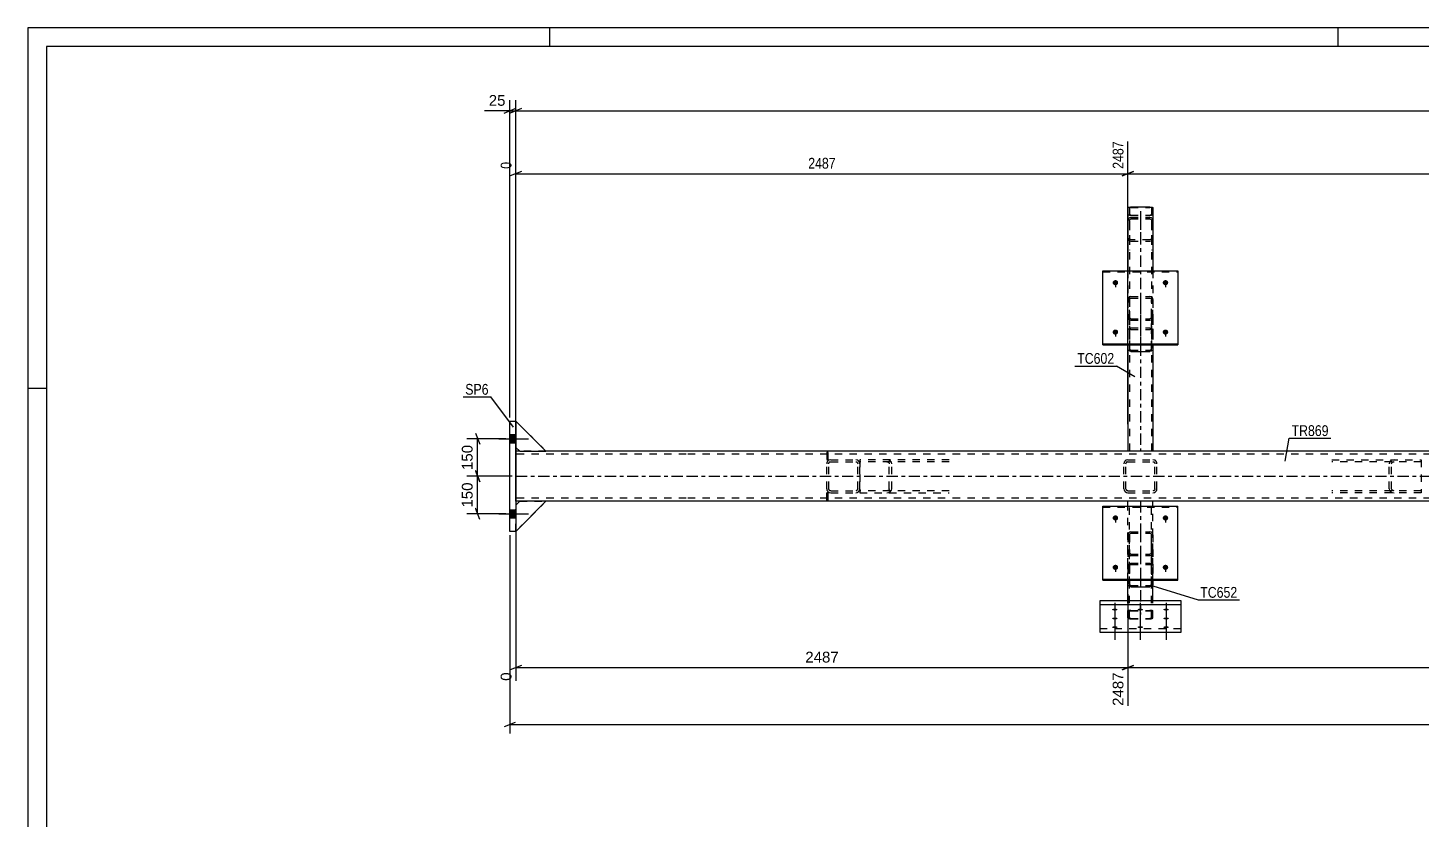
# Model space of a CAD drawing. Header units: millimetres. Extents: x -106 to 1083, y -547 to 294.
# Drawn here: x -106 to 265.1, y 83.7 to 294.4 of the extents above; entities that cross this region are included whole.
import ezdxf

# ---------------------------------------------------------------- set-up
doc = ezdxf.new("R2010")
doc.units = ezdxf.units.MM
doc.linetypes.add('DXK_LINE_DOT2', pattern=[3.9198, 1.9599, -1.9599])
doc.linetypes.add('DXK_LINE_DOT3', pattern=[5.9187, 2.979, -0.9799, 0.9799, -0.9799])
doc.styles.add('Arial', font='ARIAL.TTF', dxfattribs={"height": 0.2})
doc.styles.add('Arial Narrow', font='ARIALN.TTF', dxfattribs={"height": 0.2})

# ---------------------------------------------------------------- blocks, each defined once
blk = doc.blocks.new('Unknown-761556658-1163')
at = {"color": 5, "linetype": 'Continuous'}
for p, q in [((1083, 294.38), (-106, 294.38)), ((-106, 294.38), (-106, -546.62)), ((33, 289.38), (33, 294.38)), ((243, 289.38), (243, 294.38)), ((1078, 289.38), (-101, 289.38)), ((-101, 289.38), (-101, -541.62)), ((-101, 198.38), (-106, 198.38))]:
    blk.add_line(p, q, dxfattribs=at)
blk = doc.blocks.new('Bolt-761556658-4871 - 4869')
at = {"linetype": 'Continuous'}
for points in [[(197, 163.19), (196.85, 163.21), (196.71, 163.25), (196.57, 163.33), (196.46, 163.42), (196.37, 163.54), (196.31, 163.67), (196.27, 163.81), (196.27, 163.96), (196.31, 164.1), (196.37, 164.23), (196.46, 164.34), (196.57, 164.44), (196.71, 164.51), (196.85, 164.56), (197, 164.57), (197.16, 164.56), (197.3, 164.51), (197.44, 164.44), (197.55, 164.34), (197.64, 164.23), (197.7, 164.1), (197.73, 163.96), (197.73, 163.81), (197.7, 163.67), (197.64, 163.54), (197.55, 163.42), (197.44, 163.33), (197.3, 163.25), (197.16, 163.21)], [(197, 150.04), (196.85, 150.05), (196.71, 150.1), (196.57, 150.17), (196.46, 150.27), (196.37, 150.38), (196.31, 150.51), (196.27, 150.66), (196.27, 150.8), (196.31, 150.94), (196.37, 151.07), (196.46, 151.19), (196.57, 151.29), (196.71, 151.36), (196.85, 151.4), (197, 151.42), (197.16, 151.4), (197.3, 151.36), (197.44, 151.29), (197.55, 151.19), (197.64, 151.07), (197.7, 150.94), (197.73, 150.8), (197.73, 150.66), (197.7, 150.51), (197.64, 150.38), (197.55, 150.27), (197.44, 150.17), (197.3, 150.1), (197.16, 150.05)]]:
    blk.add_hatch(color=1, dxfattribs=at).paths.add_polyline_path(points)
at = {"color": 1, "linetype": 'Continuous'}
for p, q in [((197, 164.45), (197, 162.68)), ((197, 151.3), (197, 149.52))]:
    blk.add_line(p, q, dxfattribs=at)
blk = doc.blocks.new('Part-761556658-4938 - 4869')
at = {"color": 2, "linetype": 'Continuous'}
for p, q in [((25, 181.66), (24, 181.66)), ((24, 169.92), (24, 180.06)), ((69.33, 181.66), (32, 181.66)), ((1051.51, 181.66), (69.43, 181.66)), ((25, 168.32), (24, 168.32)), ((69.33, 168.32), (32, 168.32)), ((187, 168.32), (69.43, 168.32)), ((424.51, 168.32), (193.67, 168.32))]:
    blk.add_line(p, q, dxfattribs=at)
at = {"color": 7, "linetype": 'DXK_LINE_DOT2'}
for p, q in [((24, 181.66), (24, 180.06)), ((24, 181.66), (24, 181.19)), ((69.33, 180.86), (24, 180.86)), ((32, 181.66), (25, 181.66)), ((1059.51, 180.86), (69.43, 180.86)), ((24, 168.32), (24, 169.92)), ((69.33, 169.12), (24, 169.12)), ((32, 168.32), (25, 168.32)), ((1059.51, 169.12), (69.43, 169.12)), ((193.67, 168.32), (187, 168.32))]:
    blk.add_line(p, q, dxfattribs=at)
at = {"color": 7, "linetype": 'DXK_LINE_DOT3'}
for p, q in [((24, 174.99), (69.33, 174.99)), ((69.43, 174.99), (1059.51, 174.99))]:
    blk.add_line(p, q, dxfattribs=at)
blk = doc.blocks.new('Bolt-761556658-4875 - 4869')
at = {"linetype": 'Continuous'}
for points in [[(197, 225.84), (196.85, 225.86), (196.71, 225.9), (196.57, 225.97), (196.46, 226.07), (196.37, 226.19), (196.31, 226.32), (196.27, 226.46), (196.27, 226.6), (196.31, 226.74), (196.37, 226.87), (196.46, 226.99), (196.57, 227.09), (196.71, 227.16), (196.85, 227.2), (197, 227.22), (197.16, 227.2), (197.3, 227.16), (197.44, 227.09), (197.55, 226.99), (197.64, 226.87), (197.7, 226.74), (197.73, 226.6), (197.73, 226.46), (197.7, 226.32), (197.64, 226.19), (197.55, 226.07), (197.44, 225.97), (197.3, 225.9), (197.16, 225.86)], [(197, 212.69), (196.85, 212.7), (196.71, 212.74), (196.57, 212.82), (196.46, 212.91), (196.37, 213.03), (196.31, 213.16), (196.27, 213.3), (196.27, 213.45), (196.31, 213.59), (196.37, 213.72), (196.46, 213.84), (196.57, 213.93), (196.71, 214), (196.85, 214.05), (197, 214.06), (197.16, 214.05), (197.3, 214), (197.44, 213.93), (197.55, 213.84), (197.64, 213.72), (197.7, 213.59), (197.73, 213.45), (197.73, 213.3), (197.7, 213.16), (197.64, 213.03), (197.55, 212.91), (197.44, 212.82), (197.3, 212.74), (197.16, 212.7)]]:
    blk.add_hatch(color=1, dxfattribs=at).paths.add_polyline_path(points)
at = {"color": 1, "linetype": 'Continuous'}
for p, q in [((197, 227.1), (197, 225.32)), ((197, 213.94), (197, 212.17))]:
    blk.add_line(p, q, dxfattribs=at)
blk = doc.blocks.new('Part-761556658-5011 - 4869')
at = {"color": 2, "linetype": 'Continuous'}
for p, q in [((180.34, 209.97), (180.34, 229.66)), ((180.34, 229.66), (200.34, 229.66)), ((200.34, 229.66), (200.34, 209.97)), ((180.34, 210.24), (200.34, 210.24)), ((180.34, 209.97), (200.34, 209.97))]:
    blk.add_line(p, q, dxfattribs=at)
at = {"color": 7, "linetype": 'DXK_LINE_DOT2'}
blk.add_line((180.34, 229.39), (200.34, 229.39), dxfattribs=at)
blk = doc.blocks.new('Bolt-761556658-4883 - 4869')
at = {"linetype": 'Continuous'}
for points in [[(183.67, 225.84), (183.52, 225.86), (183.37, 225.9), (183.24, 225.97), (183.13, 226.07), (183.04, 226.19), (182.97, 226.32), (182.94, 226.46), (182.94, 226.6), (182.97, 226.74), (183.04, 226.87), (183.13, 226.99), (183.24, 227.09), (183.37, 227.16), (183.52, 227.2), (183.67, 227.22), (183.82, 227.2), (183.97, 227.16), (184.1, 227.09), (184.22, 226.99), (184.31, 226.87), (184.37, 226.74), (184.4, 226.6), (184.4, 226.46), (184.37, 226.32), (184.31, 226.19), (184.22, 226.07), (184.1, 225.97), (183.97, 225.9), (183.82, 225.86)], [(183.67, 212.69), (183.52, 212.7), (183.37, 212.74), (183.24, 212.82), (183.13, 212.91), (183.04, 213.03), (182.97, 213.16), (182.94, 213.3), (182.94, 213.45), (182.97, 213.59), (183.04, 213.72), (183.13, 213.84), (183.24, 213.93), (183.37, 214), (183.52, 214.05), (183.67, 214.06), (183.82, 214.05), (183.97, 214), (184.1, 213.93), (184.22, 213.84), (184.31, 213.72), (184.37, 213.59), (184.4, 213.45), (184.4, 213.3), (184.37, 213.16), (184.31, 213.03), (184.22, 212.91), (184.1, 212.82), (183.97, 212.74), (183.82, 212.7)]]:
    blk.add_hatch(color=1, dxfattribs=at).paths.add_polyline_path(points)
at = {"color": 1, "linetype": 'Continuous'}
for p, q in [((183.67, 227.1), (183.67, 225.32)), ((183.67, 213.94), (183.67, 212.17))]:
    blk.add_line(p, q, dxfattribs=at)
blk = doc.blocks.new('Part-761556658-5012 - 4869')
at = {"color": 2, "linetype": 'Continuous'}
for p, q in [((201.17, 141.84), (179.5, 141.84)), ((179.5, 141.84), (179.5, 133.43)), ((201.17, 133.43), (201.17, 141.84)), ((179.5, 140.84), (201.17, 140.84)), ((179.5, 133.43), (201.17, 133.43))]:
    blk.add_line(p, q, dxfattribs=at)
at = {"color": 7, "linetype": 'DXK_LINE_DOT2'}
blk.add_line((179.5, 134.43), (201.17, 134.43), dxfattribs=at)
blk = doc.blocks.new('Bolt-761556658-4893 - 4869')
at = {"linetype": 'Continuous'}
for points in [[(24, 183.89), (24, 186.09), (22.33, 186.09), (22.33, 183.89)], [(24, 183.89), (24, 186.09), (22.33, 186.09), (22.33, 183.89)], [(24, 163.89), (24, 166.09), (22.33, 166.09), (22.33, 163.89)], [(24, 163.89), (24, 166.09), (22.33, 166.09), (22.33, 163.89)]]:
    blk.add_hatch(color=1, dxfattribs=at).paths.add_polyline_path(points)
at = {"color": 1, "linetype": 'Continuous'}
for p, q in [((22.33, 186.09), (24, 186.09)), ((22.33, 186.09), (24, 186.09)), ((19.4, 184.99), (27.33, 184.99)), ((19.4, 184.99), (27.33, 184.99)), ((22.33, 183.89), (24, 183.89)), ((22.33, 183.89), (24, 183.89)), ((19.4, 164.99), (27.33, 164.99)), ((19.4, 164.99), (27.33, 164.99)), ((22.33, 166.09), (24, 166.09)), ((22.33, 166.09), (24, 166.09)), ((22.33, 163.89), (24, 163.89)), ((22.33, 163.89), (24, 163.89))]:
    blk.add_line(p, q, dxfattribs=at)
blk = doc.blocks.new('Bolt-761556658-4896 - 4869')
at = {"linetype": 'Continuous'}
for points in [[(183.67, 163.19), (183.52, 163.21), (183.37, 163.25), (183.24, 163.33), (183.13, 163.42), (183.04, 163.54), (182.97, 163.67), (182.94, 163.81), (182.94, 163.96), (182.97, 164.1), (183.04, 164.23), (183.13, 164.34), (183.24, 164.44), (183.37, 164.51), (183.52, 164.56), (183.67, 164.57), (183.82, 164.56), (183.97, 164.51), (184.1, 164.44), (184.22, 164.34), (184.31, 164.23), (184.37, 164.1), (184.4, 163.96), (184.4, 163.81), (184.37, 163.67), (184.31, 163.54), (184.22, 163.42), (184.1, 163.33), (183.97, 163.25), (183.82, 163.21)], [(183.67, 150.04), (183.52, 150.05), (183.37, 150.1), (183.24, 150.17), (183.13, 150.27), (183.04, 150.38), (182.97, 150.51), (182.94, 150.66), (182.94, 150.8), (182.97, 150.94), (183.04, 151.07), (183.13, 151.19), (183.24, 151.29), (183.37, 151.36), (183.52, 151.4), (183.67, 151.42), (183.82, 151.4), (183.97, 151.36), (184.1, 151.29), (184.22, 151.19), (184.31, 151.07), (184.37, 150.94), (184.4, 150.8), (184.4, 150.66), (184.37, 150.51), (184.31, 150.38), (184.22, 150.27), (184.1, 150.17), (183.97, 150.1), (183.82, 150.05)]]:
    blk.add_hatch(color=1, dxfattribs=at).paths.add_polyline_path(points)
at = {"color": 1, "linetype": 'Continuous'}
for p, q in [((183.67, 164.45), (183.67, 162.68)), ((183.67, 151.3), (183.67, 149.52))]:
    blk.add_line(p, q, dxfattribs=at)
blk = doc.blocks.new('Bolt-761556658-4897 - 4869')
at = {"linetype": 'Continuous'}
for points in [[(183.5, 139.73), (183.66, 139.72), (183.8, 139.7), (183.94, 139.68), (184.05, 139.64), (184.14, 139.6), (184.2, 139.55), (184.23, 139.5), (184.23, 139.45), (184.2, 139.4), (184.14, 139.35), (184.05, 139.31), (183.94, 139.27), (183.8, 139.25), (183.66, 139.23), (183.5, 139.22), (183.35, 139.23), (183.21, 139.25), (183.07, 139.27), (182.96, 139.31), (182.87, 139.35), (182.81, 139.4), (182.78, 139.45), (182.78, 139.5), (182.81, 139.55), (182.87, 139.6), (182.96, 139.64), (183.07, 139.68), (183.21, 139.7), (183.35, 139.72)], [(183.5, 137.38), (183.66, 137.37), (183.8, 137.36), (183.94, 137.33), (184.05, 137.29), (184.14, 137.25), (184.2, 137.2), (184.23, 137.15), (184.23, 137.1), (184.2, 137.05), (184.14, 137), (184.05, 136.96), (183.94, 136.92), (183.8, 136.9), (183.66, 136.88), (183.5, 136.88), (183.35, 136.88), (183.21, 136.9), (183.07, 136.92), (182.96, 136.96), (182.87, 137), (182.81, 137.05), (182.78, 137.1), (182.78, 137.15), (182.81, 137.2), (182.87, 137.25), (182.96, 137.29), (183.07, 137.33), (183.21, 137.36), (183.35, 137.37)], [(190.3, 139.73), (190.46, 139.72), (190.6, 139.7), (190.74, 139.68), (190.85, 139.64), (190.94, 139.6), (191, 139.55), (191.03, 139.5), (191.03, 139.45), (191, 139.4), (190.94, 139.35), (190.85, 139.31), (190.74, 139.27), (190.6, 139.25), (190.46, 139.23), (190.3, 139.22), (190.15, 139.23), (190.01, 139.25), (189.87, 139.27), (189.76, 139.31), (189.67, 139.35), (189.61, 139.4), (189.58, 139.45), (189.58, 139.5), (189.61, 139.55), (189.67, 139.6), (189.76, 139.64), (189.87, 139.68), (190.01, 139.7), (190.15, 139.72)], [(197.17, 139.73), (197.32, 139.72), (197.47, 139.7), (197.6, 139.68), (197.72, 139.64), (197.81, 139.6), (197.87, 139.55), (197.9, 139.5), (197.9, 139.45), (197.87, 139.4), (197.81, 139.35), (197.72, 139.31), (197.6, 139.27), (197.47, 139.25), (197.32, 139.23), (197.17, 139.22), (197.02, 139.23), (196.87, 139.25), (196.74, 139.27), (196.63, 139.31), (196.54, 139.35), (196.47, 139.4), (196.44, 139.45), (196.44, 139.5), (196.47, 139.55), (196.54, 139.6), (196.63, 139.64), (196.74, 139.68), (196.87, 139.7), (197.02, 139.72)], [(197.17, 137.38), (197.32, 137.37), (197.47, 137.36), (197.6, 137.33), (197.72, 137.29), (197.81, 137.25), (197.87, 137.2), (197.9, 137.15), (197.9, 137.1), (197.87, 137.05), (197.81, 137), (197.72, 136.96), (197.6, 136.92), (197.47, 136.9), (197.32, 136.88), (197.17, 136.88), (197.02, 136.88), (196.87, 136.9), (196.74, 136.92), (196.63, 136.96), (196.54, 137), (196.47, 137.05), (196.44, 137.1), (196.44, 137.15), (196.47, 137.2), (196.54, 137.25), (196.63, 137.29), (196.74, 137.33), (196.87, 137.36), (197.02, 137.37)], [(183.5, 135.05), (183.66, 135.05), (183.8, 135.03), (183.94, 135), (184.05, 134.97), (184.14, 134.93), (184.2, 134.88), (184.23, 134.83), (184.23, 134.77), (184.2, 134.72), (184.14, 134.67), (184.05, 134.63), (183.94, 134.6), (183.8, 134.57), (183.66, 134.55), (183.5, 134.55), (183.35, 134.55), (183.21, 134.57), (183.07, 134.6), (182.96, 134.63), (182.87, 134.67), (182.81, 134.72), (182.78, 134.77), (182.78, 134.83), (182.81, 134.88), (182.87, 134.93), (182.96, 134.97), (183.07, 135), (183.21, 135.03), (183.35, 135.05)], [(190.3, 135.05), (190.46, 135.05), (190.6, 135.03), (190.74, 135), (190.85, 134.97), (190.94, 134.93), (191, 134.88), (191.03, 134.83), (191.03, 134.77), (191, 134.72), (190.94, 134.67), (190.85, 134.63), (190.74, 134.6), (190.6, 134.57), (190.46, 134.55), (190.3, 134.55), (190.15, 134.55), (190.01, 134.57), (189.87, 134.6), (189.76, 134.63), (189.67, 134.67), (189.61, 134.72), (189.58, 134.77), (189.58, 134.83), (189.61, 134.88), (189.67, 134.93), (189.76, 134.97), (189.87, 135), (190.01, 135.03), (190.15, 135.05)], [(197.17, 135.05), (197.32, 135.05), (197.47, 135.03), (197.6, 135), (197.72, 134.97), (197.81, 134.93), (197.87, 134.88), (197.9, 134.83), (197.9, 134.77), (197.87, 134.72), (197.81, 134.67), (197.72, 134.63), (197.6, 134.6), (197.47, 134.57), (197.32, 134.55), (197.17, 134.55), (197.02, 134.55), (196.87, 134.57), (196.74, 134.6), (196.63, 134.63), (196.54, 134.67), (196.47, 134.72), (196.44, 134.77), (196.44, 134.83), (196.47, 134.88), (196.54, 134.93), (196.63, 134.97), (196.74, 135), (196.87, 135.03), (197.02, 135.05)]]:
    blk.add_hatch(color=1, dxfattribs=at).paths.add_polyline_path(points)
at = {"color": 1, "linetype": 'Continuous'}
for p, q in [((183.5, 141.29), (183.5, 136.09)), ((190.3, 141.29), (190.3, 136.09)), ((197.17, 141.29), (197.17, 136.09)), ((183.5, 138.94), (183.5, 133.74)), ((197.17, 138.94), (197.17, 133.74)), ((183.5, 136.62), (183.5, 131.42)), ((190.3, 136.62), (190.3, 131.42)), ((197.17, 136.62), (197.17, 131.42))]:
    blk.add_line(p, q, dxfattribs=at)
blk = doc.blocks.new('Part-761556658-4898 - 4869')
at = {"color": 2, "linetype": 'Continuous'}
for p, q in [((180.34, 167.02), (200.34, 167.02)), ((180.34, 147.32), (180.34, 167.02)), ((200.34, 147.6), (200.34, 167.02)), ((180.34, 147.6), (200.34, 147.6)), ((180.34, 147.32), (200.34, 147.32)), ((200.34, 147.32), (200.34, 147.6))]:
    blk.add_line(p, q, dxfattribs=at)
at = {"color": 7, "linetype": 'DXK_LINE_DOT2'}
blk.add_line((180.34, 166.74), (200.34, 166.74), dxfattribs=at)
blk = doc.blocks.new('Part-761556658-5027 - 4869')
at = {"color": 2, "linetype": 'Continuous'}
for p, q in [((193.67, 168.32), (187, 168.32)), ((187, 167.02), (187, 168.32)), ((193.67, 167.02), (193.67, 168.32)), ((187, 141.84), (187, 146.31)), ((193.67, 141.84), (193.67, 147.32))]:
    blk.add_line(p, q, dxfattribs=at)
at = {"color": 7, "linetype": 'DXK_LINE_DOT2'}
for p, q in [((187, 146.31), (187, 167.02)), ((187.4, 137.27), (187.4, 168.32)), ((193.27, 137.27), (193.27, 168.32)), ((193.67, 147.32), (193.67, 167.02)), ((187, 137.27), (187, 141.84)), ((193.67, 137.27), (193.67, 141.84)), ((187.07, 139.11), (187, 139.01)), ((187.24, 139.2), (187.07, 139.11)), ((187.5, 139.26), (187.24, 139.2)), ((187.4, 139.01), (187.43, 139.06)), ((187.43, 139.06), (187.52, 139.1)), ((187.8, 139.28), (187.5, 139.26)), ((187.52, 139.1), (187.65, 139.13)), ((187.65, 139.13), (187.8, 139.14)), ((187.8, 139.28), (192.87, 139.28)), ((187.8, 139.14), (192.87, 139.14)), ((193.18, 139.26), (192.87, 139.28)), ((192.87, 139.14), (193.02, 139.13)), ((193.02, 139.13), (193.15, 139.1)), ((193.15, 139.1), (193.24, 139.06)), ((193.44, 139.2), (193.18, 139.26)), ((193.24, 139.06), (193.27, 139.01)), ((193.61, 139.11), (193.44, 139.2)), ((193.67, 139.01), (193.61, 139.11)), ((187, 137.27), (187.07, 137.17)), ((187.07, 137.17), (187.24, 137.08)), ((187.24, 137.08), (187.5, 137.02)), ((187.43, 137.22), (187.4, 137.27)), ((187.52, 137.18), (187.43, 137.22)), ((187.5, 137.02), (187.8, 137)), ((187.65, 137.15), (187.52, 137.18)), ((187.8, 137.14), (187.65, 137.15)), ((187.8, 137.14), (192.87, 137.14)), ((187.8, 137), (192.87, 137)), ((193.02, 137.15), (192.87, 137.14)), ((192.87, 137), (193.18, 137.02)), ((193.15, 137.18), (193.02, 137.15)), ((193.24, 137.22), (193.15, 137.18)), ((193.18, 137.02), (193.44, 137.08)), ((193.27, 137.27), (193.24, 137.22)), ((193.44, 137.08), (193.61, 137.17)), ((193.61, 137.17), (193.67, 137.27))]:
    blk.add_line(p, q, dxfattribs=at)
at = {"color": 7, "linetype": 'DXK_LINE_DOT3'}
blk.add_line((190.34, 168.32), (190.34, 138.14), dxfattribs=at)
blk = doc.blocks.new('Part-761556658-4899 - 4869')
at = {"color": 7, "linetype": 'DXK_LINE_DOT2'}
for p, q in [((107.17, 170.59), (106.77, 170.59)), ((106.77, 168.59), (106.77, 170.59)), ((106.77, 170.59), (106.77, 168.59)), ((106.77, 168.59), (107.17, 168.59)), ((107.17, 168.59), (107.17, 170.59)), ((107.17, 168.59), (107.17, 170.59))]:
    blk.add_line(p, q, dxfattribs=at)
blk = doc.blocks.new('Part-761556658-4902 - 4869')
at = {"color": 7, "linetype": 'DXK_LINE_DOT2'}
for p, q in [((107.17, 181.39), (106.77, 181.39)), ((106.77, 181.39), (106.77, 179.39)), ((106.77, 181.39), (106.77, 179.39)), ((106.77, 179.39), (107.17, 179.39)), ((107.17, 179.39), (107.17, 181.39)), ((107.17, 179.39), (107.17, 181.39))]:
    blk.add_line(p, q, dxfattribs=at)
blk = doc.blocks.new('Part-761556658-4917 - 4869')
at = {"color": 7, "linetype": 'DXK_LINE_DOT2'}
for p, q in [((32, 181.66), (24, 189.66)), ((24, 189.66), (24, 182.66)), ((24, 182.66), (25, 181.66)), ((25, 181.66), (32, 181.66))]:
    blk.add_line(p, q, dxfattribs=at)
blk = doc.blocks.new('Part-761556658-4920 - 4869')
at = {"color": 2, "linetype": 'Continuous'}
for p, q in [((32, 181.66), (24, 189.66)), ((24, 182.66), (25, 181.66)), ((25, 181.66), (32, 181.66))]:
    blk.add_line(p, q, dxfattribs=at)
at = {"color": 7, "linetype": 'DXK_LINE_DOT2'}
blk.add_line((24, 189.66), (24, 182.66), dxfattribs=at)
blk = doc.blocks.new('Part-761556658-4923 - 4869')
at = {"color": 7, "linetype": 'DXK_LINE_DOT2'}
for p, q in [((32, 181.66), (24, 189.66)), ((24, 189.66), (24, 182.66)), ((24, 182.66), (25, 181.66)), ((25, 181.66), (32, 181.66))]:
    blk.add_line(p, q, dxfattribs=at)
blk = doc.blocks.new('Part-761556658-4926 - 4869')
at = {"color": 7, "linetype": 'DXK_LINE_DOT2'}
for p, q in [((24, 167.32), (25, 168.32)), ((32, 168.32), (24, 160.32)), ((24, 160.32), (24, 167.32)), ((25, 168.32), (32, 168.32))]:
    blk.add_line(p, q, dxfattribs=at)
blk = doc.blocks.new('Part-761556658-4929 - 4869')
at = {"color": 2, "linetype": 'Continuous'}
for p, q in [((24, 167.32), (25, 168.32)), ((32, 168.32), (24, 160.32)), ((32, 168.32), (25, 168.32))]:
    blk.add_line(p, q, dxfattribs=at)
at = {"color": 7, "linetype": 'DXK_LINE_DOT2'}
blk.add_line((24, 160.32), (24, 167.32), dxfattribs=at)
blk = doc.blocks.new('Part-761556658-4932 - 4869')
at = {"color": 7, "linetype": 'DXK_LINE_DOT2'}
for p, q in [((24, 167.32), (25, 168.32)), ((32, 168.32), (24, 160.32)), ((24, 160.32), (24, 167.32)), ((25, 168.32), (32, 168.32))]:
    blk.add_line(p, q, dxfattribs=at)
blk = doc.blocks.new('Part-761556658-5017 - 4869')
at = {"color": 2, "linetype": 'Continuous'}
for p, q in [((187, 246.42), (187.07, 246.53)), ((187, 246.42), (187, 229.66)), ((187.07, 246.53), (187.24, 246.61)), ((187.24, 246.61), (187.5, 246.67)), ((187.5, 246.67), (187.8, 246.69)), ((187.8, 246.69), (192.87, 246.69)), ((192.87, 246.69), (193.18, 246.67)), ((193.18, 246.67), (193.44, 246.61)), ((193.44, 246.61), (193.61, 246.53)), ((193.61, 246.53), (193.67, 246.42)), ((193.67, 246.42), (193.67, 229.66)), ((187, 208.97), (187, 181.66)), ((193.67, 209.97), (193.67, 181.66))]:
    blk.add_line(p, q, dxfattribs=at)
at = {"color": 7, "linetype": 'DXK_LINE_DOT2'}
for p, q in [((187.43, 246.47), (187.4, 246.42)), ((187.4, 246.42), (187.4, 181.66)), ((187.52, 246.52), (187.43, 246.47)), ((187.65, 246.55), (187.52, 246.52)), ((187.8, 246.56), (187.65, 246.55)), ((187.8, 246.56), (192.87, 246.56)), ((193.02, 246.55), (192.87, 246.56)), ((193.15, 246.52), (193.02, 246.55)), ((193.24, 246.47), (193.15, 246.52)), ((193.27, 246.42), (193.24, 246.47)), ((193.27, 246.42), (193.27, 181.66)), ((187.07, 244.59), (187, 244.69)), ((187.24, 244.5), (187.07, 244.59)), ((187.5, 244.44), (187.24, 244.5)), ((187.4, 244.69), (187.43, 244.64)), ((187.43, 244.64), (187.52, 244.59)), ((187.8, 244.42), (187.5, 244.44)), ((187.52, 244.59), (187.65, 244.56)), ((187.65, 244.56), (187.8, 244.55)), ((187.8, 244.55), (192.87, 244.55)), ((187.8, 244.42), (192.87, 244.42)), ((192.87, 244.55), (193.02, 244.56)), ((193.18, 244.44), (192.87, 244.42)), ((193.02, 244.56), (193.15, 244.59)), ((193.15, 244.59), (193.24, 244.64)), ((193.44, 244.5), (193.18, 244.44)), ((193.24, 244.64), (193.27, 244.69)), ((193.61, 244.59), (193.44, 244.5)), ((193.67, 244.69), (193.61, 244.59)), ((187, 229.66), (187, 208.97)), ((193.67, 229.66), (193.67, 209.97)), ((193.67, 181.66), (187, 181.66))]:
    blk.add_line(p, q, dxfattribs=at)
at = {"color": 7, "linetype": 'DXK_LINE_DOT3'}
blk.add_line((190.34, 245.56), (190.34, 181.66), dxfattribs=at)
blk = doc.blocks.new('Part-761556658-4969 - 4869')
at = {"color": 7, "linetype": 'DXK_LINE_DOT2'}
for p, q in [((187.07, 243.4), (187, 243.11)), ((187, 243.11), (187, 235.17)), ((187.24, 243.65), (187.07, 243.4)), ((187.5, 243.81), (187.24, 243.65)), ((187.4, 243.11), (187.43, 243.26)), ((187.4, 243.11), (187.4, 235.17)), ((187.43, 243.26), (187.52, 243.38)), ((187.8, 243.87), (187.5, 243.81)), ((187.52, 243.38), (187.65, 243.46)), ((187.65, 243.46), (187.8, 243.49)), ((187.8, 243.87), (192.87, 243.87)), ((187.8, 243.49), (192.87, 243.49)), ((193.18, 243.81), (192.87, 243.87)), ((192.87, 243.49), (193.02, 243.46)), ((193.02, 243.46), (193.15, 243.38)), ((193.15, 243.38), (193.24, 243.26)), ((193.44, 243.65), (193.18, 243.81)), ((193.24, 243.26), (193.27, 243.11)), ((193.27, 243.11), (193.27, 235.17)), ((193.61, 243.4), (193.44, 243.65)), ((193.67, 243.11), (193.61, 243.4)), ((193.67, 243.11), (193.67, 235.17)), ((187, 238.35), (187.07, 238.06)), ((187.07, 238.06), (187.24, 237.82)), ((187.24, 237.82), (187.5, 237.66)), ((187.43, 238.21), (187.4, 238.35)), ((187.52, 238.08), (187.43, 238.21)), ((187.5, 237.66), (187.8, 237.6)), ((187.65, 238), (187.52, 238.08)), ((187.8, 237.97), (187.65, 238)), ((192.87, 237.97), (187.8, 237.97)), ((187.8, 237.6), (192.87, 237.6)), ((193.02, 238), (192.87, 237.97)), ((192.87, 237.6), (193.18, 237.66)), ((193.15, 238.08), (193.02, 238)), ((193.24, 238.21), (193.15, 238.08)), ((193.18, 237.66), (193.44, 237.82)), ((193.27, 238.35), (193.24, 238.21)), ((193.44, 237.82), (193.61, 238.06)), ((193.61, 238.06), (193.67, 238.35))]:
    blk.add_line(p, q, dxfattribs=at)
at = {"color": 7, "linetype": 'DXK_LINE_DOT3'}
blk.add_line((190.34, 243.91), (190.34, 237.84), dxfattribs=at)
blk = doc.blocks.new('Part-761556658-4982 - 4869')
at = {"color": 2, "linetype": 'Continuous'}
for p, q in [((22.33, 189.66), (24, 189.66)), ((22.33, 160.32), (22.33, 189.66)), ((24, 189.66), (24, 160.32)), ((24, 160.32), (22.33, 160.32))]:
    blk.add_line(p, q, dxfattribs=at)
blk = doc.blocks.new('Part-761556658-5022 - 4869')
at = {"color": 7, "linetype": 'DXK_LINE_DOT2'}
for p, q in [((241.27, 179.39), (265.1, 179.39)), ((265.1, 178.86), (241.27, 178.86)), ((256.67, 178.73), (256.57, 178.32)), ((256.57, 171.66), (256.57, 178.32)), ((257.23, 178.32), (257.28, 178.53)), ((257.23, 171.66), (257.23, 178.32)), ((257.9, 179.39), (257.39, 179.31)), ((257.64, 178.82), (257.9, 178.86)), ((265.1, 179.39), (265.1, 170.59)), ((265.1, 171.12), (241.27, 171.12)), ((256.57, 171.66), (256.67, 171.25)), ((257.28, 171.45), (257.23, 171.66)), ((257.9, 171.12), (257.64, 171.16)), ((265.1, 170.59), (241.27, 170.59)), ((257.39, 170.67), (257.9, 170.59))]:
    blk.add_line(p, q, dxfattribs=at)
for centre, radius, start, end in [((257.74, 178.13), 1.23, 106.7178, 150.7489), ((257.82, 178.23), 0.615, 106.7178, 150.7489), ((257.74, 171.85), 1.23, 209.2511, 253.2822), ((257.82, 171.75), 0.615, 209.2511, 253.2822)]:
    blk.add_arc(centre, radius, start, end, dxfattribs=at)
blk = doc.blocks.new('Part-761556658-5044 - 4869')
at = {"color": 7, "linetype": 'DXK_LINE_DOT2'}
for p, q in [((186.02, 178.73), (185.94, 178.32)), ((185.94, 171.66), (185.94, 178.32)), ((186.47, 178.32), (186.51, 178.53)), ((186.47, 171.66), (186.47, 178.32)), ((187, 179.39), (186.6, 179.31)), ((186.8, 178.82), (187, 178.86)), ((187, 179.39), (193.67, 179.39)), ((187, 178.86), (193.67, 178.86)), ((194.08, 179.31), (193.67, 179.39)), ((193.67, 178.86), (193.88, 178.82)), ((194.16, 178.53), (194.2, 178.32)), ((194.2, 171.66), (194.2, 178.32)), ((194.74, 178.32), (194.66, 178.73)), ((194.74, 171.66), (194.74, 178.32)), ((185.94, 171.66), (186.02, 171.25)), ((186.51, 171.45), (186.47, 171.66)), ((187, 171.12), (186.8, 171.16)), ((187, 171.12), (193.67, 171.12)), ((193.88, 171.16), (193.67, 171.12)), ((194.2, 171.66), (194.16, 171.45)), ((194.66, 171.25), (194.74, 171.66)), ((186.6, 170.67), (187, 170.59)), ((187, 170.59), (193.67, 170.59)), ((193.67, 170.59), (194.08, 170.67))]:
    blk.add_line(p, q, dxfattribs=at)
for centre, radius, start, end in [((187, 178.32), 1.07, 112.5, 157.5), ((187, 178.32), 0.533, 112.5, 157.5), ((193.67, 178.32), 0.533, 22.5, 67.5), ((193.67, 178.32), 1.07, 22.5, 67.5), ((187, 171.66), 1.07, 202.5, 247.5), ((187, 171.66), 0.533, 202.5, 247.5), ((193.67, 171.66), 0.533, 292.5, 337.5), ((193.67, 171.66), 1.07, 292.5, 337.5)]:
    blk.add_arc(centre, radius, start, end, dxfattribs=at)
blk = doc.blocks.new('Part-761556658-5054 - 4869')
at = {"color": 7, "linetype": 'DXK_LINE_DOT2'}
for p, q in [((115.57, 179.39), (115.57, 170.59)), ((139.4, 179.39), (115.57, 179.39)), ((139.4, 178.86), (115.57, 178.86)), ((123.28, 179.31), (122.77, 179.39)), ((122.77, 178.86), (123.02, 178.82)), ((123.38, 178.53), (123.43, 178.32)), ((123.43, 171.66), (123.43, 178.32)), ((124.1, 178.32), (124, 178.73)), ((124.1, 171.66), (124.1, 178.32)), ((139.4, 171.12), (115.57, 171.12)), ((123.02, 171.16), (122.77, 171.12)), ((123.43, 171.66), (123.38, 171.45)), ((124, 171.25), (124.1, 171.66)), ((115.57, 170.59), (139.4, 170.59)), ((122.77, 170.59), (123.28, 170.67))]:
    blk.add_line(p, q, dxfattribs=at)
for centre, radius, start, end in [((122.85, 178.23), 0.615, 29.251, 73.2822), ((122.92, 178.13), 1.23, 29.251, 73.2822), ((122.85, 171.75), 0.615, 286.7178, 330.749), ((122.92, 171.85), 1.23, 286.7178, 330.749)]:
    blk.add_arc(centre, radius, start, end, dxfattribs=at)
blk = doc.blocks.new('Part-761556658-5055 - 4869')
at = {"color": 7, "linetype": 'DXK_LINE_DOT2'}
for p, q in [((106.85, 178.73), (106.77, 178.32)), ((106.77, 171.66), (106.77, 178.32)), ((107.3, 178.32), (107.34, 178.53)), ((107.3, 171.66), (107.3, 178.32)), ((107.83, 179.39), (107.43, 179.31)), ((107.63, 178.82), (107.83, 178.86)), ((107.83, 179.39), (114.5, 179.39)), ((107.83, 178.86), (114.5, 178.86)), ((114.91, 179.31), (114.5, 179.39)), ((114.5, 178.86), (114.7, 178.82)), ((114.99, 178.53), (115.03, 178.32)), ((115.03, 171.66), (115.03, 178.32)), ((115.57, 178.32), (115.49, 178.73)), ((115.57, 171.66), (115.57, 178.32)), ((106.77, 171.66), (106.85, 171.25)), ((107.34, 171.45), (107.3, 171.66)), ((107.83, 171.12), (107.63, 171.16)), ((107.83, 171.12), (114.5, 171.12)), ((114.7, 171.16), (114.5, 171.12)), ((115.03, 171.66), (114.99, 171.45)), ((115.49, 171.25), (115.57, 171.66)), ((107.43, 170.67), (107.83, 170.59)), ((107.83, 170.59), (114.5, 170.59)), ((114.5, 170.59), (114.91, 170.67))]:
    blk.add_line(p, q, dxfattribs=at)
for centre, radius, start, end in [((107.83, 178.32), 1.07, 112.5, 157.5), ((107.83, 178.32), 0.533, 112.5, 157.5), ((114.5, 178.32), 0.533, 22.5, 67.5), ((114.5, 178.32), 1.07, 22.5, 67.5), ((107.83, 171.66), 1.07, 202.5, 247.5), ((107.83, 171.66), 0.533, 202.5, 247.5), ((114.5, 171.66), 0.533, 292.5, 337.5), ((114.5, 171.66), 1.07, 292.5, 337.5)]:
    blk.add_arc(centre, radius, start, end, dxfattribs=at)
blk = doc.blocks.new('Part-761556658-5060 - 4869')
at = {"color": 7, "linetype": 'DXK_LINE_DOT2'}
for p, q in [((187.5, 222.76), (187.24, 222.59)), ((187.8, 222.81), (187.5, 222.76)), ((187.8, 222.81), (192.87, 222.81)), ((193.18, 222.76), (192.87, 222.81)), ((193.44, 222.59), (193.18, 222.76)), ((187.06, 222.35), (187, 222.06)), ((187, 217.3), (187, 222.06)), ((187, 222.06), (187, 213.73)), ((187.24, 222.59), (187.06, 222.35)), ((187.4, 222.06), (187.43, 222.2)), ((187.4, 217.3), (187.4, 222.06)), ((187.4, 222.06), (187.4, 213.73)), ((187.43, 222.2), (187.52, 222.33)), ((187.52, 222.33), (187.65, 222.41)), ((187.65, 222.41), (187.8, 222.44)), ((187.8, 222.44), (192.87, 222.44)), ((192.87, 222.44), (193.02, 222.41)), ((193.02, 222.41), (193.15, 222.33)), ((193.15, 222.33), (193.24, 222.2)), ((193.24, 222.2), (193.27, 222.06)), ((193.27, 217.3), (193.27, 222.06)), ((193.27, 213.73), (193.27, 222.06)), ((193.61, 222.35), (193.44, 222.59)), ((193.67, 222.06), (193.61, 222.35)), ((193.67, 217.3), (193.67, 222.06)), ((193.67, 222.06), (193.67, 213.73)), ((187, 217.3), (187, 209.97)), ((187, 217.3), (187.06, 217.01)), ((187.06, 217.01), (187.24, 216.77)), ((187.24, 216.77), (187.5, 216.61)), ((187.4, 217.3), (187.4, 208.97)), ((187.43, 217.16), (187.4, 217.3)), ((187.52, 217.03), (187.43, 217.16)), ((187.5, 216.61), (187.8, 216.55)), ((187.65, 216.95), (187.52, 217.03)), ((187.8, 216.92), (187.65, 216.95)), ((187.8, 216.92), (192.87, 216.92)), ((187.8, 216.55), (192.87, 216.55)), ((193.02, 216.95), (192.87, 216.92)), ((192.87, 216.55), (193.18, 216.61)), ((193.15, 217.03), (193.02, 216.95)), ((193.24, 217.16), (193.15, 217.03)), ((193.18, 216.61), (193.44, 216.77)), ((193.27, 217.3), (193.24, 217.16)), ((193.27, 217.3), (193.27, 208.97)), ((193.44, 216.77), (193.61, 217.01)), ((193.61, 217.01), (193.67, 217.3)), ((193.67, 217.3), (193.67, 209.97)), ((187, 213.73), (187.07, 214.02)), ((187, 213.73), (187, 208.97)), ((187.07, 214.02), (187.24, 214.26)), ((187.24, 214.26), (187.5, 214.42)), ((187.43, 213.87), (187.4, 213.73)), ((187.4, 213.73), (187.4, 208.97)), ((187.52, 213.99), (187.43, 213.87)), ((187.5, 214.42), (187.8, 214.48)), ((187.65, 214.07), (187.52, 213.99)), ((187.8, 214.1), (187.65, 214.07)), ((187.8, 214.48), (192.87, 214.48)), ((187.8, 214.1), (192.87, 214.1)), ((192.87, 214.48), (193.18, 214.42)), ((193.02, 214.07), (192.87, 214.1)), ((193.15, 213.99), (193.02, 214.07)), ((193.24, 213.87), (193.15, 213.99)), ((193.18, 214.42), (193.44, 214.26)), ((193.27, 213.73), (193.24, 213.87)), ((193.27, 208.97), (193.27, 213.73)), ((193.44, 214.26), (193.61, 214.02)), ((193.61, 214.02), (193.67, 213.73)), ((193.67, 213.73), (193.67, 208.97)), ((187.4, 208.97), (187.43, 208.82)), ((187.43, 208.82), (187.52, 208.7)), ((187.52, 208.7), (187.65, 208.62)), ((187.65, 208.62), (187.8, 208.59)), ((187.8, 208.59), (192.87, 208.59)), ((192.87, 208.59), (193.02, 208.62)), ((193.02, 208.62), (193.15, 208.7)), ((193.15, 208.7), (193.24, 208.82)), ((193.24, 208.82), (193.27, 208.97))]:
    blk.add_line(p, q, dxfattribs=at)
at = {"color": 7, "linetype": 'DXK_LINE_DOT3'}
blk.add_line((190.34, 223.1), (190.34, 207.93), dxfattribs=at)
at = {"color": 2, "linetype": 'Continuous'}
for p, q in [((187, 209.97), (187, 208.97)), ((187.07, 208.68), (187, 208.97)), ((187.24, 208.43), (187.07, 208.68)), ((187.5, 208.27), (187.24, 208.43)), ((187.8, 208.21), (187.5, 208.27)), ((187.8, 208.21), (192.87, 208.21)), ((193.18, 208.27), (192.87, 208.21)), ((193.44, 208.43), (193.18, 208.27)), ((193.61, 208.68), (193.44, 208.43)), ((193.67, 208.97), (193.61, 208.68)), ((193.67, 209.97), (193.67, 208.97))]:
    blk.add_line(p, q, dxfattribs=at)
blk = doc.blocks.new('Part-761556658-5061 - 4869')
at = {"color": 7, "linetype": 'DXK_LINE_DOT2'}
for p, q in [((187.06, 159.7), (187, 159.41)), ((187.24, 159.95), (187.06, 159.7)), ((187.5, 160.11), (187.24, 159.95)), ((187.43, 159.56), (187.52, 159.68)), ((187.8, 160.17), (187.5, 160.11)), ((187.52, 159.68), (187.65, 159.76)), ((187.65, 159.76), (187.8, 159.79)), ((187.8, 160.17), (192.87, 160.17)), ((187.8, 159.79), (192.87, 159.79)), ((193.18, 160.11), (192.87, 160.17)), ((192.87, 159.79), (193.02, 159.76)), ((193.02, 159.76), (193.15, 159.68)), ((193.15, 159.68), (193.24, 159.56)), ((193.44, 159.95), (193.18, 160.11)), ((193.61, 159.7), (193.44, 159.95)), ((193.67, 159.41), (193.61, 159.7)), ((187, 154.65), (187, 159.41)), ((187, 159.41), (187, 151.07)), ((187.4, 159.41), (187.43, 159.56)), ((187.4, 154.65), (187.4, 159.41)), ((187.4, 159.41), (187.4, 151.07)), ((193.24, 159.56), (193.27, 159.41)), ((193.27, 154.65), (193.27, 159.41)), ((193.27, 151.07), (193.27, 159.41)), ((193.67, 154.65), (193.67, 159.41)), ((193.67, 159.41), (193.67, 151.07)), ((187, 147.32), (187, 154.65)), ((187, 154.65), (187.06, 154.37)), ((187.06, 154.37), (187.24, 154.12)), ((187.24, 154.12), (187.5, 153.96)), ((187.4, 146.31), (187.4, 154.65)), ((187.43, 154.51), (187.4, 154.65)), ((187.52, 154.39), (187.43, 154.51)), ((187.5, 153.96), (187.8, 153.9)), ((187.65, 154.31), (187.52, 154.39)), ((187.8, 154.28), (187.65, 154.31)), ((187.8, 154.28), (192.87, 154.28)), ((187.8, 153.9), (192.87, 153.9)), ((193.02, 154.31), (192.87, 154.28)), ((192.87, 153.9), (193.18, 153.96)), ((193.15, 154.39), (193.02, 154.31)), ((193.24, 154.51), (193.15, 154.39)), ((193.18, 153.96), (193.44, 154.12)), ((193.27, 154.65), (193.24, 154.51)), ((193.27, 154.65), (193.27, 146.31)), ((193.44, 154.12), (193.61, 154.37)), ((193.61, 154.37), (193.67, 154.65)), ((193.67, 147.32), (193.67, 154.65)), ((187, 151.07), (187.07, 151.36)), ((187, 151.07), (187, 146.31)), ((187.07, 151.36), (187.24, 151.61)), ((187.24, 151.61), (187.5, 151.77)), ((187.43, 151.22), (187.4, 151.07)), ((187.4, 151.07), (187.4, 146.31)), ((187.52, 151.34), (187.43, 151.22)), ((187.5, 151.77), (187.8, 151.83)), ((187.65, 151.42), (187.52, 151.34)), ((187.8, 151.45), (187.65, 151.42)), ((187.8, 151.83), (192.87, 151.83)), ((187.8, 151.45), (192.87, 151.45)), ((192.87, 151.83), (193.18, 151.77)), ((193.02, 151.42), (192.87, 151.45)), ((193.15, 151.34), (193.02, 151.42)), ((193.24, 151.22), (193.15, 151.34)), ((193.18, 151.77), (193.44, 151.61)), ((193.27, 151.07), (193.24, 151.22)), ((193.27, 146.31), (193.27, 151.07)), ((193.44, 151.61), (193.61, 151.36)), ((193.61, 151.36), (193.67, 151.07)), ((193.67, 151.07), (193.67, 146.31)), ((187.4, 146.31), (187.43, 146.17)), ((187.43, 146.17), (187.52, 146.05)), ((187.52, 146.05), (187.65, 145.97)), ((187.65, 145.97), (187.8, 145.94)), ((187.8, 145.94), (192.87, 145.94)), ((192.87, 145.94), (193.02, 145.97)), ((193.02, 145.97), (193.15, 146.05)), ((193.15, 146.05), (193.24, 146.17)), ((193.24, 146.17), (193.27, 146.31))]:
    blk.add_line(p, q, dxfattribs=at)
at = {"color": 7, "linetype": 'DXK_LINE_DOT3'}
blk.add_line((190.34, 160.45), (190.34, 145.27), dxfattribs=at)
at = {"color": 2, "linetype": 'Continuous'}
for p, q in [((187, 146.31), (187, 147.32)), ((187.07, 146.03), (187, 146.31)), ((187.24, 145.78), (187.07, 146.03)), ((187.5, 145.62), (187.24, 145.78)), ((187.8, 145.56), (187.5, 145.62)), ((187.8, 145.56), (192.87, 145.56)), ((193.18, 145.62), (192.87, 145.56)), ((193.44, 145.78), (193.18, 145.62)), ((193.61, 146.03), (193.44, 145.78)), ((193.67, 146.31), (193.61, 146.03)), ((193.67, 146.31), (193.67, 147.32))]:
    blk.add_line(p, q, dxfattribs=at)
blk = doc.blocks.new('StraightDimension-761556658-5187 - 4869')
at = {"color": 7, "linetype": 'Continuous'}
for p, q in [((187, 188.83), (187, 264.16)), ((25.5, 256.15), (22.5, 254.95)), ((24, 175.99), (24, 258.67)), ((185.5, 254.95), (188.5, 256.15)), ((24, 255.55), (187, 255.55))]:
    blk.add_line(p, q, dxfattribs=at)
at = {"color": 0, "linetype": 'Continuous'}
for points in [[(186.4, 264.76), (182.2, 264.76), (182.2, 256.25), (186.4, 256.25)], [(23.4, 259.27), (19.2, 259.27), (19.2, 256.25), (23.4, 256.25)]]:
    blk.add_wipeout(points, dxfattribs=at)
at = {"color": 0}
blk.add_wipeout([(109.76, 256.3), (109.76, 260.5), (101.25, 260.5), (101.25, 256.3)], dxfattribs=at)
at = {"color": 3, "linetype": 'Continuous', "style": 'Arial Narrow'}
for s, height, p in [('2487', 2.863, (185.8, 256.85)), ('0', 2.86, (22.8, 256.85))]:
    blk.add_text(s, height=height, rotation=90.0002, dxfattribs=at).set_placement(p)
at = {"color": 3, "style": 'Arial Narrow'}
blk.add_text('2487', height=2.863, dxfattribs=at).set_placement((101.85, 256.9))
blk = doc.blocks.new('StraightDimension-761556658-5206 - 4869')
at = {"color": 7, "linetype": 'Continuous'}
for p, q in [((187, 188.83), (187, 264.16)), ((424.51, 187.49), (424.51, 264.16)), ((188.5, 256.15), (185.5, 254.95)), ((423.01, 254.95), (426.01, 256.15)), ((187, 255.55), (424.51, 255.55))]:
    blk.add_line(p, q, dxfattribs=at)
at = {"color": 0, "linetype": 'Continuous'}
blk.add_wipeout([(423.91, 264.76), (419.71, 264.76), (419.71, 256.25), (423.91, 256.25)], dxfattribs=at)
at = {"color": 0}
blk.add_wipeout([(310.01, 256.3), (310.01, 260.5), (301.5, 260.5), (301.5, 256.3)], dxfattribs=at)
at = {"color": 3, "linetype": 'Continuous', "style": 'Arial Narrow'}
blk.add_text('6049', height=2.863, rotation=90.0002, dxfattribs=at).set_placement((423.31, 256.85))
at = {"color": 3, "style": 'Arial Narrow'}
blk.add_text('3563', height=2.863, dxfattribs=at).set_placement((302.1, 256.9))
blk = doc.blocks.new('StraightDimension-761556658-20385 - 4869')
at = {"color": 7, "linetype": 'Continuous'}
for p, q in [((24, 190.66), (24, 275.13)), ((25.5, 272.88), (22.5, 271.68)), ((24, 272.28), (1059.51, 272.28))]:
    blk.add_line(p, q, dxfattribs=at)
blk = doc.blocks.new('StraightDimension-761556658-20386 - 4869')
at = {"color": 7, "linetype": 'Continuous'}
for p, q in [((22.33, 190.66), (22.33, 275.13)), ((24, 190.66), (24, 275.13)), ((20.83, 271.68), (23.83, 272.88)), ((22.33, 272.28), (24, 272.28)), ((25.5, 272.88), (22.5, 271.68))]:
    blk.add_line(p, q, dxfattribs=at)
at = {"color": 0}
blk.add_wipeout([(21.81, 273.03), (21.81, 277.23), (16.16, 277.23), (16.16, 273.03)], dxfattribs=at)
at = {"color": 7, "linetype": 'Continuous'}
blk.add_line((22.33, 272.28), (15.64, 272.28), dxfattribs=at)
blk.add_line((22.33, 272.28), (15.64, 272.28), dxfattribs=at)
at = {"color": 3, "style": 'Arial'}
blk.add_text('25', height=2.865, dxfattribs=at).set_placement((16.76, 273.63))
blk = doc.blocks.new('StraightDimension-761556658-20453 - 4869')
at = {"color": 7, "linetype": 'Continuous'}
for p, q in [((187, 143.6), (187, 113.84)), ((424.51, 143.08), (424.51, 113.84)), ((188.5, 124.64), (185.5, 123.44)), ((187, 124.04), (424.51, 124.04)), ((423.01, 123.44), (426.01, 124.64))]:
    blk.add_line(p, q, dxfattribs=at)
at = {"color": 0}
blk.add_wipeout([(310.8, 124.79), (310.8, 128.99), (300.71, 128.99), (300.71, 124.79)], dxfattribs=at)
at = {"color": 0, "linetype": 'Continuous'}
blk.add_wipeout([(423.91, 123.34), (419.71, 123.34), (419.71, 113.24), (423.91, 113.24)], dxfattribs=at)
at = {"color": 3, "style": 'Arial'}
blk.add_text('3563', height=2.865, dxfattribs=at).set_placement((301.31, 125.39))
at = {"color": 3, "linetype": 'Continuous', "style": 'Arial'}
blk.add_text('6049', height=2.865, rotation=90.0002, dxfattribs=at).set_placement((423.31, 113.84))
blk = doc.blocks.new('StraightDimension-761556658-20454 - 4869')
at = {"color": 7, "linetype": 'Continuous'}
for p, q in [((24, 167.32), (24, 120.52)), ((187, 143.6), (187, 113.84)), ((25.5, 124.64), (22.5, 123.44)), ((24, 124.04), (187, 124.04)), ((185.5, 123.44), (188.5, 124.64))]:
    blk.add_line(p, q, dxfattribs=at)
at = {"color": 0}
blk.add_wipeout([(110.55, 124.79), (110.55, 128.99), (100.46, 128.99), (100.46, 124.79)], dxfattribs=at)
at = {"color": 0, "linetype": 'Continuous'}
for points in [[(23.4, 123.34), (19.2, 123.34), (19.2, 119.92), (23.4, 119.92)], [(186.4, 123.34), (182.2, 123.34), (182.2, 113.24), (186.4, 113.24)]]:
    blk.add_wipeout(points, dxfattribs=at)
at = {"color": 3, "style": 'Arial'}
blk.add_text('2487', height=2.865, dxfattribs=at).set_placement((101.06, 125.39))
at = {"color": 3, "linetype": 'Continuous', "style": 'Arial'}
for s, height, p in [('0', 2.87, (22.8, 120.52)), ('2487', 2.865, (185.8, 113.84))]:
    blk.add_text(s, height=height, rotation=90.0002, dxfattribs=at).set_placement(p)
blk = doc.blocks.new('StraightDimension-761556658-20514 - 4869')
at = {"color": 7, "linetype": 'Continuous'}
for p, q in [((13.2, 186.49), (14.4, 183.49)), ((21.33, 184.99), (10.95, 184.99)), ((13.8, 174.99), (13.8, 184.99)), ((23, 174.99), (10.95, 174.99)), ((14.4, 173.49), (13.2, 176.49))]:
    blk.add_line(p, q, dxfattribs=at)
at = {"color": 0}
blk.add_wipeout([(13.05, 183.92), (8.85, 183.92), (8.85, 176.05), (13.05, 176.05)], dxfattribs=at)
at = {"color": 3, "style": 'Arial'}
blk.add_text('150', height=2.865, rotation=90.0002, dxfattribs=at).set_placement((12.45, 176.65))
blk = doc.blocks.new('StraightDimension-761556658-20515 - 4869')
at = {"color": 7, "linetype": 'Continuous'}
for p, q in [((23, 174.99), (10.95, 174.99)), ((13.2, 176.49), (14.4, 173.49)), ((13.8, 164.99), (13.8, 174.99)), ((21.33, 164.99), (10.95, 164.99)), ((14.4, 163.49), (13.2, 166.49))]:
    blk.add_line(p, q, dxfattribs=at)
at = {"color": 0}
blk.add_wipeout([(13.05, 173.92), (8.85, 173.92), (8.85, 166.05), (13.05, 166.05)], dxfattribs=at)
at = {"color": 3, "style": 'Arial'}
blk.add_text('150', height=2.865, rotation=90.0002, dxfattribs=at).set_placement((12.45, 166.65))
blk = doc.blocks.new('StraightDimension-761556658-20561 - 4869')
at = {"color": 7, "linetype": 'Continuous'}
for p, q in [((22.33, 159.32), (22.33, 106.46)), ((23.83, 109.46), (20.83, 108.26)), ((22.33, 108.86), (1061.17, 108.86))]:
    blk.add_line(p, q, dxfattribs=at)
blk = doc.blocks.new('Mark-761556658-5013 - 4869')
at = {"color": 0}
blk.add_wipeout([(183.37, 204.93), (183.37, 207.93), (173.5, 207.93), (173.5, 204.93)], dxfattribs=at)
blk.add_wipeout([(183.37, 204.93), (183.37, 207.93), (173.5, 207.93), (173.5, 204.93)], dxfattribs=at)
at = {"color": 30, "linetype": 'Continuous'}
for p in [(172.9, 204.33), (188.81, 201.44)]:
    blk.add_line(p, (183.97, 204.33), dxfattribs=at)
at = {"color": 3, "style": 'Arial Narrow'}
blk.add_text('TC602', height=2.863, dxfattribs=at).set_placement((173.5, 204.93))
blk = doc.blocks.new('Mark-761556658-5023 - 4869')
at = {"color": 0}
blk.add_wipeout([(216.14, 142.64), (216.14, 145.64), (206.27, 145.64), (206.27, 142.64)], dxfattribs=at)
blk.add_wipeout([(216.14, 142.64), (216.14, 145.64), (206.27, 145.64), (206.27, 142.64)], dxfattribs=at)
at = {"color": 30, "linetype": 'Continuous'}
for p, q in [((193.67, 145.79), (205.67, 142.04)), ((205.67, 142.04), (216.74, 142.04))]:
    blk.add_line(p, q, dxfattribs=at)
at = {"color": 3, "style": 'Arial Narrow'}
blk.add_text('TC652', height=2.863, dxfattribs=at).set_placement((206.27, 142.64))
blk = doc.blocks.new('Mark-761556658-4934 - 4869')
at = {"color": 0}
blk.add_wipeout([(240.45, 185.7), (240.45, 188.7), (230.59, 188.7), (230.59, 185.7)], dxfattribs=at)
blk.add_wipeout([(240.45, 185.7), (240.45, 188.7), (230.59, 188.7), (230.59, 185.7)], dxfattribs=at)
at = {"color": 30, "linetype": 'Continuous'}
for p, q in [((228.9, 178.97), (229.99, 185.1)), ((229.99, 185.1), (241.05, 185.1))]:
    blk.add_line(p, q, dxfattribs=at)
at = {"color": 3, "style": 'Arial Narrow'}
blk.add_text('TR869', height=2.863, dxfattribs=at).set_placement((230.59, 185.7))
blk = doc.blocks.new('Mark-761556658-4978 - 4869')
at = {"color": 0}
blk.add_wipeout([(16.71, 196.7), (16.71, 199.7), (10.5, 199.7), (10.5, 196.7)], dxfattribs=at)
blk.add_wipeout([(16.71, 196.7), (16.71, 199.7), (10.5, 199.7), (10.5, 196.7)], dxfattribs=at)
at = {"color": 30, "linetype": 'Continuous'}
for p in [(9.9, 196.1), (23.32, 188.04)]:
    blk.add_line(p, (17.31, 196.1), dxfattribs=at)
at = {"color": 3, "style": 'Arial Narrow'}
blk.add_text('SP6', height=2.863, dxfattribs=at).set_placement((10.5, 196.7))

msp = doc.modelspace()

# ---------------------------------------------------------------- block references
for name in ['Unknown-761556658-1163', 'Part-761556658-5017 - 4869', 'Part-761556658-4969 - 4869', 'Part-761556658-5011 - 4869', 'Bolt-761556658-4883 - 4869', 'Bolt-761556658-4875 - 4869', 'Part-761556658-5060 - 4869', 'Part-761556658-4982 - 4869', 'Part-761556658-4917 - 4869', 'Part-761556658-4920 - 4869', 'Part-761556658-4923 - 4869', 'Bolt-761556658-4893 - 4869', 'Part-761556658-4938 - 4869', 'Part-761556658-4902 - 4869', 'Part-761556658-5055 - 4869', 'Part-761556658-5054 - 4869', 'Part-761556658-5044 - 4869', 'Part-761556658-5022 - 4869', 'Part-761556658-4926 - 4869', 'Part-761556658-4929 - 4869', 'Part-761556658-4932 - 4869', 'Part-761556658-4899 - 4869', 'Part-761556658-4898 - 4869', 'Part-761556658-5027 - 4869', 'Bolt-761556658-4896 - 4869', 'Bolt-761556658-4871 - 4869', 'Part-761556658-5061 - 4869', 'Part-761556658-5012 - 4869', 'Bolt-761556658-4897 - 4869']:
    msp.add_blockref(name, (0, 0))

# ---------------------------------------------------------------- next in the draw order: block references
for name in ['StraightDimension-761556658-5187 - 4869', 'StraightDimension-761556658-20453 - 4869']:
    msp.add_blockref(name, (0, 0))

# ---------------------------------------------------------------- next in the draw order: block references
for name in ['StraightDimension-761556658-5206 - 4869', 'StraightDimension-761556658-20514 - 4869', 'StraightDimension-761556658-20454 - 4869']:
    msp.add_blockref(name, (0, 0))

# ---------------------------------------------------------------- next in the draw order: block references
for name in ['StraightDimension-761556658-20385 - 4869', 'Mark-761556658-4934 - 4869', 'StraightDimension-761556658-20515 - 4869', 'StraightDimension-761556658-20561 - 4869']:
    msp.add_blockref(name, (0, 0))

# ---------------------------------------------------------------- next in the draw order: block references
for name in ['StraightDimension-761556658-20386 - 4869', 'Mark-761556658-5013 - 4869', 'Mark-761556658-5023 - 4869']:
    msp.add_blockref(name, (0, 0))

# ---------------------------------------------------------------- next in the draw order: block references
msp.add_blockref('Mark-761556658-4978 - 4869', (0, 0))

doc.saveas('drawing.dxf')
